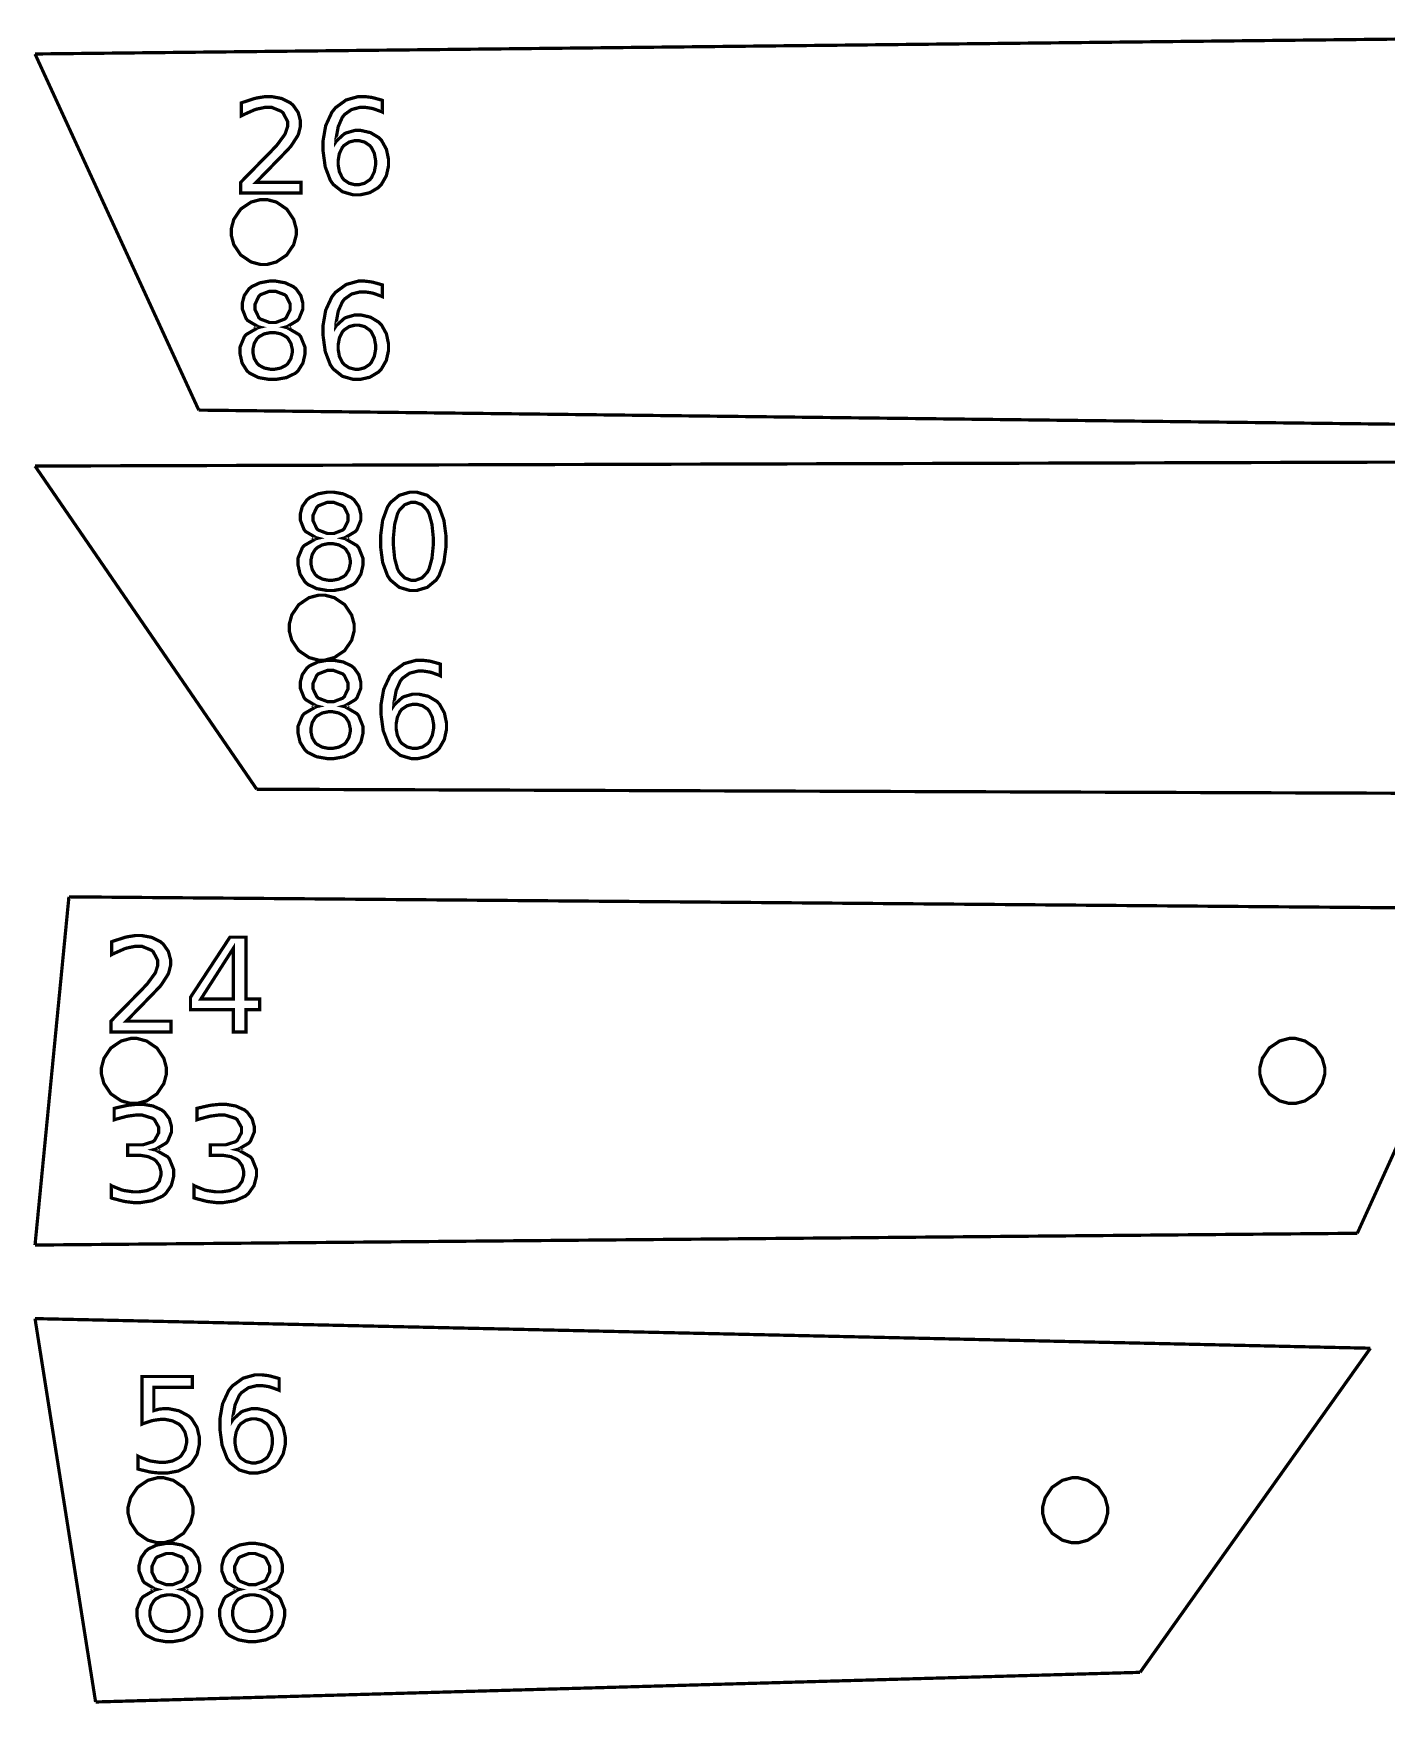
# Model space of a CAD drawing. Extents: x 0 to 51.8, y 1.6 to 26.8.
# Drawn here: x -0.01 to 4.33, y 8.99 to 14.34 of the extents above; entities that cross this region are included whole.
import ezdxf

# ---------------------------------------------------------------- set-up
doc = ezdxf.new("R2010")
doc.units = 0
doc.layers.get('0').update_dxf_attribs({"linetype": 'CONTINUOUS'})

msp = doc.modelspace()

# ---------------------------------------------------------------- linework, layer by layer
at = {"color": 0, "const_width": 0.010417}
for points in [[(0, 14.2774), (5.56201, 14.3381)], [(0, 14.2774), (0.524903, 13.1357)], [(0.524903, 13.1357), (5.67156, 13.0751)], [(0, 12.9564), (5.04715, 12.9709)], [(0, 12.9564), (0.710775, 11.9203)], [(0.710775, 11.9203), (4.85118, 11.9058)], [(0.10867, 11.5753), (0, 10.4591)], [(0.10867, 11.5753), (4.71257, 11.5375)], [(4.71257, 11.5375), (4.23915, 10.4968)], [(0, 10.4591), (4.23915, 10.4968)], [(0, 10.2233), (4.28103, 10.1283)], [(0, 10.2233), (0.194174, 8.99431)], [(4.28103, 10.1283), (3.54286, 9.08931)], [(0.194174, 8.99431), (3.54286, 9.08931)]]:
    msp.add_lwpolyline(points, dxfattribs=at)
at = {"color": 1, "const_width": 0.010417}
for points in [[(0.708931, 13.866), (0.852376, 13.866), (0.852376, 13.8315), (0.659668, 13.8315), (0.659668, 13.866), (0.663519, 13.8701), (0.687121, 13.8944), (0.716525, 13.9243), (0.723253, 13.9311), (0.729981, 13.9381), (0.756185, 13.9647), (0.772299, 13.9817), (0.774035, 13.9836), (0.777289, 13.9874), (0.800293, 14.0186), (0.801594, 14.0213), (0.802897, 14.0238), (0.809625, 14.0444), (0.809625, 14.0514), (0.809625, 14.0612), (0.795301, 14.0883), (0.792481, 14.0908), (0.78966, 14.0935), (0.758572, 14.1063), (0.74821, 14.1063), (0.73801, 14.1063), (0.710992, 14.1007), (0.707411, 14.0996), (0.703831, 14.0985), (0.66569, 14.0814), (0.661621, 14.0792), (0.661621, 14.1206), (0.665744, 14.1222), (0.704264, 14.1347), (0.707844, 14.1356), (0.711426, 14.1364), (0.738499, 14.1408), (0.747558, 14.1408), (0.758083, 14.1408), (0.789822, 14.1349), (0.817979, 14.1211), (0.822646, 14.1171), (0.827311, 14.1132), (0.84375, 14.0897), (0.850857, 14.0631), (0.850857, 14.0542), (0.850857, 14.0453), (0.844889, 14.0214), (0.843696, 14.0186), (0.842503, 14.0158), (0.821343, 13.9829), (0.818306, 13.9792), (0.817437, 13.9782), (0.807563, 13.9676), (0.79031, 13.9497), (0.785753, 13.945), (0.781196, 13.9404), (0.752929, 13.9112), (0.717176, 13.8745), (0.708931, 13.866)], [(1.11355, 14.1286), (1.11355, 14.0911), (1.11095, 14.0924), (1.08469, 14.1017), (1.08209, 14.1024), (1.07948, 14.1031), (1.05816, 14.1063), (1.05105, 14.1063), (1.04205, 14.1063), (1.01503, 14.0994), (0.99235, 14.0833), (0.988769, 14.0787), (0.985189, 14.0742), (0.972006, 14.0443), (0.964953, 14.0051), (0.964464, 13.9958), (0.966417, 13.9987), (0.991374, 14.0213), (0.994413, 14.0228), (0.99745, 14.0243), (1.02512, 14.0322), (1.03434, 14.0322), (1.04454, 14.0322), (1.07525, 14.0253), (1.10216, 14.0092), (1.10661, 14.0044), (1.11106, 13.9999), (1.12663, 13.9717), (1.1333, 13.9397), (1.1333, 13.929), (1.1333, 13.9185), (1.1263, 13.8868), (1.11013, 13.8586), (1.10552, 13.8539), (1.10091, 13.8492), (1.0733, 13.8327), (1.04226, 13.8257), (1.03196, 13.8257), (1.02029, 13.8257), (0.985406, 13.8358), (0.955892, 13.8593), (0.951226, 13.866), (0.94656, 13.8728), (0.930339, 13.9154), (0.923449, 13.9661), (0.923449, 13.9831), (0.923449, 13.9993), (0.931913, 14.0478), (0.951824, 14.0907), (0.957519, 14.0978), (0.963217, 14.105), (0.997558, 14.13), (1.03635, 14.1408), (1.04932, 14.1408), (1.05713, 14.1408), (1.07796, 14.1383), (1.08057, 14.1378), (1.08317, 14.1372), (1.11068, 14.1297), (1.11355, 14.1286)], [(1.03196, 13.9997), (1.02572, 13.9997), (1.007, 13.995), (0.990614, 13.984), (0.987901, 13.9808), (0.985189, 13.9776), (0.975803, 13.9585), (0.971843, 13.9364), (0.971843, 13.929), (0.971843, 13.9217), (0.975803, 13.8996), (0.985189, 13.8803), (0.987901, 13.8771), (0.990614, 13.874), (1.007, 13.863), (1.02572, 13.8582), (1.03196, 13.8582), (1.03809, 13.8582), (1.05659, 13.863), (1.07286, 13.874), (1.07557, 13.8771), (1.07829, 13.8803), (1.08778, 13.8996), (1.09185, 13.9217), (1.09185, 13.929), (1.09185, 13.9364), (1.08778, 13.9585), (1.07829, 13.9776), (1.07557, 13.9808), (1.07286, 13.984), (1.05659, 13.995), (1.03809, 13.9997), (1.03196, 13.9997)], [(0.720432, 13.4016), (0.715983, 13.4027), (0.68164, 13.4231), (0.679199, 13.4261), (0.676704, 13.4291), (0.664442, 13.4601), (0.664442, 13.4704), (0.664442, 13.4786), (0.670844, 13.503), (0.685926, 13.5244), (0.690267, 13.5279), (0.694607, 13.5315), (0.721029, 13.5438), (0.751303, 13.5492), (0.761447, 13.5492), (0.771539, 13.5492), (0.801867, 13.5438), (0.828288, 13.5315), (0.832628, 13.5279), (0.836968, 13.5244), (0.85216, 13.503), (0.858669, 13.4786), (0.858669, 13.4704), (0.858669, 13.4593), (0.846354, 13.4291), (0.843913, 13.4261), (0.841417, 13.4231), (0.807238, 13.4027), (0.802897, 13.4016), (0.807835, 13.4004), (0.846354, 13.3778), (0.849121, 13.3745), (0.851833, 13.3712), (0.865614, 13.3369), (0.865614, 13.3254), (0.865614, 13.3157), (0.858832, 13.2863), (0.843153, 13.2614), (0.838704, 13.2575), (0.834201, 13.2536), (0.805881, 13.2399), (0.772515, 13.2341), (0.761447, 13.2341), (0.750325, 13.2341), (0.717014, 13.2399), (0.688693, 13.2536), (0.68419, 13.2575), (0.679688, 13.2614), (0.663954, 13.2863), (0.657281, 13.3157), (0.657281, 13.3254), (0.657281, 13.3377), (0.671169, 13.3712), (0.67399, 13.3745), (0.676758, 13.3778), (0.71544, 13.4004), (0.720432, 13.4016)], [(1.11355, 13.537), (1.11355, 13.4995), (1.11095, 13.5007), (1.08469, 13.5101), (1.08209, 13.5107), (1.07948, 13.5114), (1.05816, 13.5147), (1.05105, 13.5147), (1.04205, 13.5147), (1.01503, 13.5078), (0.99235, 13.4917), (0.988769, 13.4871), (0.985189, 13.4825), (0.972006, 13.4527), (0.964953, 13.4135), (0.964464, 13.4042), (0.966417, 13.4071), (0.991374, 13.4296), (0.994413, 13.4311), (0.99745, 13.4327), (1.02512, 13.4407), (1.03434, 13.4407), (1.04454, 13.4407), (1.07525, 13.4337), (1.10216, 13.4175), (1.10661, 13.4129), (1.11106, 13.4083), (1.12663, 13.3801), (1.1333, 13.348), (1.1333, 13.3373), (1.1333, 13.3268), (1.1263, 13.2951), (1.11013, 13.267), (1.10552, 13.2623), (1.10091, 13.2576), (1.0733, 13.2411), (1.04226, 13.2341), (1.03196, 13.2341), (1.02029, 13.2341), (0.985406, 13.2441), (0.955892, 13.2677), (0.951226, 13.2744), (0.94656, 13.2811), (0.930339, 13.3238), (0.923449, 13.3745), (0.923449, 13.3914), (0.923449, 13.4076), (0.931913, 13.4561), (0.951824, 13.4991), (0.957519, 13.5062), (0.963217, 13.5133), (0.997558, 13.5384), (1.03635, 13.5492), (1.04932, 13.5492), (1.05713, 13.5492), (1.07796, 13.5467), (1.08057, 13.5461), (1.08317, 13.5456), (1.11068, 13.538), (1.11355, 13.537)], [(0.705458, 13.4665), (0.705458, 13.4573), (0.717719, 13.432), (0.720215, 13.4298), (0.722657, 13.4276), (0.751736, 13.4166), (0.761447, 13.4166), (0.77181, 13.4166), (0.800401, 13.4276), (0.802897, 13.4298), (0.805393, 13.432), (0.817871, 13.4579), (0.817871, 13.4665), (0.817871, 13.4757), (0.805393, 13.5012), (0.802897, 13.5034), (0.800401, 13.5056), (0.771158, 13.5166), (0.761447, 13.5166), (0.751139, 13.5166), (0.722657, 13.5056), (0.720215, 13.5034), (0.717719, 13.5012), (0.705458, 13.4752), (0.705458, 13.4665)], [(0.761447, 13.3842), (0.754883, 13.3842), (0.735243, 13.3803), (0.718207, 13.371), (0.71544, 13.3684), (0.712619, 13.3658), (0.702854, 13.3498), (0.698731, 13.3315), (0.698731, 13.3254), (0.698731, 13.3193), (0.702854, 13.3008), (0.712619, 13.2848), (0.71544, 13.2822), (0.718207, 13.2796), (0.735243, 13.2705), (0.754883, 13.2666), (0.761447, 13.2666), (0.767958, 13.2666), (0.787651, 13.2705), (0.80485, 13.2796), (0.807671, 13.2822), (0.810493, 13.2849), (0.820367, 13.3009), (0.824599, 13.3193), (0.824599, 13.3254), (0.824599, 13.3315), (0.820367, 13.3498), (0.810493, 13.3658), (0.807671, 13.3684), (0.80485, 13.371), (0.787706, 13.3803), (0.768013, 13.3842), (0.761447, 13.3842)], [(1.03196, 13.4081), (1.02572, 13.4081), (1.007, 13.4034), (0.990614, 13.3924), (0.987901, 13.3892), (0.985189, 13.3861), (0.975803, 13.3668), (0.971843, 13.3447), (0.971843, 13.3373), (0.971843, 13.33), (0.975803, 13.308), (0.985189, 13.2887), (0.987901, 13.2855), (0.990614, 13.2823), (1.007, 13.2713), (1.02572, 13.2666), (1.03196, 13.2666), (1.03809, 13.2666), (1.05659, 13.2713), (1.07286, 13.2823), (1.07557, 13.2855), (1.07829, 13.2887), (1.08778, 13.308), (1.09185, 13.33), (1.09185, 13.3373), (1.09185, 13.3447), (1.08778, 13.3668), (1.07829, 13.3861), (1.07557, 13.3892), (1.07286, 13.3924), (1.05659, 13.4034), (1.03809, 13.4081), (1.03196, 13.4081)], [(0.906304, 12.725), (0.901856, 12.7261), (0.867512, 12.7466), (0.865072, 12.7496), (0.862576, 12.7526), (0.850315, 12.7835), (0.850315, 12.7938), (0.850315, 12.802), (0.856717, 12.8264), (0.871799, 12.8479), (0.876139, 12.8513), (0.880479, 12.8549), (0.906901, 12.8673), (0.937175, 12.8726), (0.947319, 12.8726), (0.957411, 12.8726), (0.987739, 12.8673), (1.01416, 12.8549), (1.0185, 12.8513), (1.02284, 12.8479), (1.03803, 12.8264), (1.04454, 12.802), (1.04454, 12.7938), (1.04454, 12.7828), (1.03223, 12.7526), (1.02978, 12.7496), (1.02729, 12.7466), (0.99311, 12.7261), (0.988769, 12.725), (0.993707, 12.7239), (1.03223, 12.7013), (1.03499, 12.6979), (1.03771, 12.6946), (1.05149, 12.6603), (1.05149, 12.6489), (1.05149, 12.6391), (1.04471, 12.6097), (1.02902, 12.5849), (1.02458, 12.5809), (1.02007, 12.577), (0.991754, 12.5634), (0.958387, 12.5575), (0.947319, 12.5575), (0.936199, 12.5575), (0.902886, 12.5634), (0.874567, 12.577), (0.870063, 12.5809), (0.86556, 12.5849), (0.849826, 12.6097), (0.843153, 12.6391), (0.843153, 12.6489), (0.843153, 12.6611), (0.857042, 12.6946), (0.859864, 12.6979), (0.862631, 12.7013), (0.901313, 12.7239), (0.906304, 12.725)], [(1.21262, 12.8726), (1.22385, 12.8726), (1.2577, 12.8625), (1.28624, 12.839), (1.29074, 12.8323), (1.29519, 12.8255), (1.31087, 12.7827), (1.31765, 12.7318), (1.31765, 12.7148), (1.31765, 12.698), (1.31087, 12.6473), (1.29519, 12.6046), (1.29074, 12.5979), (1.28624, 12.5912), (1.2577, 12.5676), (1.22385, 12.5575), (1.21262, 12.5575), (1.20133, 12.5575), (1.16759, 12.5676), (1.13916, 12.5912), (1.13471, 12.5979), (1.13021, 12.6046), (1.11448, 12.6473), (1.1078, 12.698), (1.1078, 12.7148), (1.1078, 12.7318), (1.11448, 12.7827), (1.13021, 12.8255), (1.13471, 12.8323), (1.13916, 12.839), (1.16759, 12.8625), (1.20133, 12.8726), (1.21262, 12.8726)], [(0.891331, 12.7899), (0.891331, 12.7808), (0.903592, 12.7555), (0.906087, 12.7533), (0.908529, 12.7511), (0.937608, 12.74), (0.947319, 12.74), (0.957682, 12.74), (0.986274, 12.7511), (0.988769, 12.7533), (0.991265, 12.7555), (1.00374, 12.7814), (1.00374, 12.7899), (1.00374, 12.7992), (0.991265, 12.8247), (0.988769, 12.8268), (0.986274, 12.829), (0.957032, 12.8401), (0.947319, 12.8401), (0.937011, 12.8401), (0.908529, 12.829), (0.906087, 12.8268), (0.903592, 12.8247), (0.891331, 12.7986), (0.891331, 12.7899)], [(1.21262, 12.8401), (1.20562, 12.8401), (1.18479, 12.8323), (1.16753, 12.814), (1.16488, 12.8088), (1.16222, 12.8036), (1.15294, 12.7697), (1.14903, 12.7286), (1.14903, 12.7148), (1.14903, 12.7012), (1.15294, 12.6603), (1.16222, 12.6265), (1.16488, 12.6213), (1.16753, 12.6161), (1.18479, 12.5979), (1.20562, 12.5901), (1.21262, 12.5901), (1.21962, 12.5901), (1.24061, 12.5979), (1.25792, 12.6161), (1.26058, 12.6213), (1.26324, 12.6265), (1.27257, 12.6603), (1.27664, 12.7012), (1.27664, 12.7148), (1.27664, 12.7286), (1.27257, 12.7697), (1.26324, 12.8036), (1.26058, 12.8088), (1.25792, 12.814), (1.24061, 12.8323), (1.21962, 12.8401), (1.21262, 12.8401)], [(0.947319, 12.7077), (0.940756, 12.7077), (0.921115, 12.7037), (0.904081, 12.6945), (0.901313, 12.6918), (0.898492, 12.6892), (0.888726, 12.6733), (0.884603, 12.655), (0.884603, 12.6489), (0.884603, 12.6427), (0.888726, 12.6243), (0.898492, 12.6083), (0.901313, 12.6057), (0.904081, 12.6031), (0.921115, 12.594), (0.940756, 12.5901), (0.947319, 12.5901), (0.953831, 12.5901), (0.973525, 12.594), (0.990722, 12.6031), (0.993544, 12.6057), (0.996365, 12.6083), (1.00624, 12.6244), (1.01047, 12.6428), (1.01047, 12.6489), (1.01047, 12.655), (1.00624, 12.6733), (0.996365, 12.6892), (0.993544, 12.6918), (0.990722, 12.6945), (0.973579, 12.7037), (0.953885, 12.7077), (0.947319, 12.7077)], [(0.906304, 12.1861), (0.901856, 12.1872), (0.867512, 12.2077), (0.865072, 12.2107), (0.862576, 12.2137), (0.850315, 12.2446), (0.850315, 12.2549), (0.850315, 12.2631), (0.856717, 12.2875), (0.871799, 12.309), (0.876139, 12.3124), (0.880479, 12.316), (0.906901, 12.3284), (0.937175, 12.3337), (0.947319, 12.3337), (0.957411, 12.3337), (0.987739, 12.3284), (1.01416, 12.316), (1.0185, 12.3124), (1.02284, 12.309), (1.03803, 12.2875), (1.04454, 12.2631), (1.04454, 12.2549), (1.04454, 12.2439), (1.03223, 12.2137), (1.02978, 12.2107), (1.02729, 12.2077), (0.99311, 12.1872), (0.988769, 12.1861), (0.993707, 12.185), (1.03223, 12.1624), (1.03499, 12.159), (1.03771, 12.1557), (1.05149, 12.1214), (1.05149, 12.11), (1.05149, 12.1002), (1.04471, 12.0709), (1.02902, 12.046), (1.02458, 12.042), (1.02007, 12.0381), (0.991754, 12.0245), (0.958387, 12.0186), (0.947319, 12.0186), (0.936199, 12.0186), (0.902886, 12.0245), (0.874567, 12.0381), (0.870063, 12.042), (0.86556, 12.046), (0.849826, 12.0709), (0.843153, 12.1002), (0.843153, 12.11), (0.843153, 12.1222), (0.857042, 12.1557), (0.859864, 12.159), (0.862631, 12.1624), (0.901313, 12.185), (0.906304, 12.1861)], [(1.29943, 12.3216), (1.29943, 12.284), (1.29682, 12.2853), (1.27056, 12.2947), (1.26796, 12.2953), (1.26535, 12.296), (1.24403, 12.2992), (1.23693, 12.2992), (1.22792, 12.2992), (1.2009, 12.2923), (1.17822, 12.2763), (1.17464, 12.2717), (1.17106, 12.2671), (1.15788, 12.2372), (1.15082, 12.198), (1.15034, 12.1888), (1.15229, 12.1917), (1.17725, 12.2141), (1.18028, 12.2157), (1.18332, 12.2173), (1.21099, 12.2252), (1.22022, 12.2252), (1.23041, 12.2252), (1.26112, 12.2183), (1.28803, 12.2021), (1.29248, 12.1974), (1.29693, 12.1928), (1.3125, 12.1647), (1.31917, 12.1326), (1.31917, 12.1219), (1.31917, 12.1114), (1.31218, 12.0797), (1.29601, 12.0515), (1.2914, 12.0468), (1.28678, 12.0422), (1.25917, 12.0257), (1.22814, 12.0186), (1.21783, 12.0186), (1.20616, 12.0186), (1.17128, 12.0287), (1.14176, 12.0523), (1.1371, 12.059), (1.13243, 12.0657), (1.11621, 12.1084), (1.10932, 12.1591), (1.10932, 12.1759), (1.10932, 12.1922), (1.11778, 12.2407), (1.1377, 12.2836), (1.14339, 12.2908), (1.14909, 12.2979), (1.18343, 12.323), (1.22222, 12.3337), (1.23519, 12.3337), (1.243, 12.3337), (1.26383, 12.3312), (1.26644, 12.3307), (1.26904, 12.3302), (1.29655, 12.3226), (1.29943, 12.3216)], [(0.891331, 12.251), (0.891331, 12.2419), (0.903592, 12.2166), (0.906087, 12.2144), (0.908529, 12.2122), (0.937608, 12.2011), (0.947319, 12.2011), (0.957682, 12.2011), (0.986274, 12.2122), (0.988769, 12.2144), (0.991265, 12.2166), (1.00374, 12.2425), (1.00374, 12.251), (1.00374, 12.2602), (0.991265, 12.2857), (0.988769, 12.2879), (0.986274, 12.2902), (0.957032, 12.3012), (0.947319, 12.3012), (0.937011, 12.3012), (0.908529, 12.2902), (0.906087, 12.2879), (0.903592, 12.2857), (0.891331, 12.2597), (0.891331, 12.251)], [(0.947319, 12.1688), (0.940756, 12.1688), (0.921115, 12.1648), (0.904081, 12.1556), (0.901313, 12.1529), (0.898492, 12.1503), (0.888726, 12.1344), (0.884603, 12.1161), (0.884603, 12.11), (0.884603, 12.1038), (0.888726, 12.0854), (0.898492, 12.0694), (0.901313, 12.0668), (0.904081, 12.0642), (0.921115, 12.0551), (0.940756, 12.0512), (0.947319, 12.0512), (0.953831, 12.0512), (0.973525, 12.0551), (0.990722, 12.0642), (0.993544, 12.0668), (0.996365, 12.0694), (1.00624, 12.0855), (1.01047, 12.1039), (1.01047, 12.11), (1.01047, 12.1161), (1.00624, 12.1344), (0.996365, 12.1503), (0.993544, 12.1529), (0.990722, 12.1556), (0.973579, 12.1648), (0.953885, 12.1688), (0.947319, 12.1688)], [(1.21783, 12.1927), (1.21159, 12.1927), (1.19287, 12.1879), (1.17649, 12.1769), (1.17377, 12.1738), (1.17106, 12.1706), (1.16168, 12.1514), (1.15772, 12.1293), (1.15772, 12.1219), (1.15772, 12.1146), (1.16168, 12.0926), (1.17106, 12.0732), (1.17377, 12.07), (1.17649, 12.0669), (1.19287, 12.0559), (1.21159, 12.0512), (1.21783, 12.0512), (1.22396, 12.0512), (1.24246, 12.0559), (1.25873, 12.0669), (1.26145, 12.07), (1.26416, 12.0732), (1.27365, 12.0926), (1.27772, 12.1146), (1.27772, 12.1219), (1.27772, 12.1293), (1.27365, 12.1514), (1.26416, 12.1706), (1.26145, 12.1738), (1.25873, 12.1769), (1.24246, 12.1879), (1.22396, 12.1927), (1.21783, 12.1927)], [(0.292697, 11.1767), (0.436143, 11.1767), (0.436143, 11.1422), (0.243435, 11.1422), (0.243435, 11.1767), (0.247288, 11.1808), (0.270888, 11.2051), (0.300293, 11.235), (0.307021, 11.2418), (0.313747, 11.2486), (0.339953, 11.2753), (0.356065, 11.2924), (0.357801, 11.2943), (0.361057, 11.298), (0.38406, 11.3293), (0.385362, 11.3319), (0.386664, 11.3345), (0.393392, 11.3551), (0.393392, 11.362), (0.393392, 11.3719), (0.379069, 11.399), (0.376247, 11.4015), (0.373426, 11.4041), (0.342339, 11.4169), (0.331976, 11.4169), (0.321778, 11.4169), (0.29476, 11.4113), (0.291178, 11.4102), (0.287597, 11.4091), (0.249457, 11.3921), (0.245389, 11.3898), (0.245389, 11.4313), (0.249511, 11.4329), (0.288032, 11.4454), (0.291612, 11.4462), (0.295193, 11.4471), (0.322265, 11.4514), (0.331326, 11.4514), (0.341851, 11.4514), (0.373589, 11.4455), (0.401747, 11.4318), (0.406412, 11.4278), (0.411079, 11.4239), (0.427518, 11.4003), (0.434625, 11.3737), (0.434625, 11.3649), (0.434625, 11.356), (0.428657, 11.3321), (0.427463, 11.3293), (0.426269, 11.3265), (0.405111, 11.2936), (0.402072, 11.2898), (0.401204, 11.2888), (0.391331, 11.2783), (0.374078, 11.2604), (0.369521, 11.2557), (0.364963, 11.251), (0.336697, 11.2218), (0.300944, 11.1852), (0.292697, 11.1767)], [(0.624838, 11.446), (0.676486, 11.446), (0.676486, 11.2481), (0.719889, 11.2481), (0.719889, 11.2138), (0.676486, 11.2138), (0.676486, 11.1422), (0.635688, 11.1422), (0.635688, 11.2138), (0.498535, 11.2138), (0.498535, 11.2535), (0.624838, 11.446)], [(0.635688, 11.4102), (0.531956, 11.2481), (0.635688, 11.2481), (0.635688, 11.4102)], [(0.38189, 10.7649), (0.386774, 10.7638), (0.425131, 10.742), (0.427897, 10.7386), (0.430664, 10.7353), (0.444607, 10.7008), (0.444607, 10.6893), (0.444607, 10.6794), (0.436794, 10.6495), (0.418728, 10.6238), (0.413574, 10.6197), (0.408421, 10.6156), (0.376139, 10.6013), (0.338271, 10.5952), (0.325683, 10.5952), (0.315864, 10.5952), (0.289768, 10.5984), (0.286404, 10.5991), (0.28304, 10.5997), (0.248101, 10.6089), (0.244521, 10.6101), (0.244521, 10.6498), (0.247342, 10.6482), (0.278646, 10.6355), (0.282064, 10.6347), (0.285428, 10.6338), (0.314779, 10.6297), (0.324599, 10.6297), (0.333062, 10.6297), (0.358561, 10.6335), (0.380046, 10.6424), (0.38341, 10.6449), (0.386774, 10.6475), (0.398546, 10.6637), (0.403592, 10.6829), (0.403592, 10.6893), (0.403592, 10.6954), (0.398872, 10.7133), (0.387858, 10.7287), (0.384711, 10.7312), (0.381565, 10.7338), (0.36225, 10.7426), (0.339844, 10.7464), (0.332411, 10.7464), (0.297037, 10.7464), (0.297037, 10.7803), (0.334147, 10.7803), (0.345703, 10.7803), (0.377658, 10.7904), (0.380371, 10.7924), (0.383083, 10.7945), (0.396647, 10.8192), (0.396647, 10.8274), (0.396647, 10.8363), (0.382704, 10.8611), (0.379937, 10.8632), (0.377171, 10.8653), (0.343588, 10.8758), (0.332411, 10.8758), (0.323351, 10.8758), (0.299371, 10.8727), (0.296169, 10.8721), (0.292914, 10.8715), (0.257488, 10.8619), (0.253635, 10.8606), (0.253635, 10.8972), (0.257542, 10.8983), (0.294054, 10.9065), (0.297472, 10.907), (0.30089, 10.9076), (0.327257, 10.9103), (0.3361, 10.9103), (0.346571, 10.9103), (0.377983, 10.9049), (0.405544, 10.8926), (0.410101, 10.889), (0.41466, 10.8855), (0.43061, 10.864), (0.437446, 10.8396), (0.437446, 10.8315), (0.437446, 10.8209), (0.425293, 10.7919), (0.422906, 10.789), (0.420518, 10.7861), (0.386339, 10.766), (0.38189, 10.7649)], [(0.64719, 10.7649), (0.652072, 10.7638), (0.690429, 10.742), (0.693197, 10.7386), (0.695964, 10.7353), (0.709907, 10.7008), (0.709907, 10.6893), (0.709907, 10.6794), (0.702094, 10.6495), (0.684028, 10.6238), (0.678874, 10.6197), (0.673719, 10.6156), (0.641439, 10.6013), (0.603569, 10.5952), (0.590983, 10.5952), (0.581164, 10.5952), (0.555067, 10.5984), (0.551704, 10.5991), (0.54834, 10.5997), (0.5134, 10.6089), (0.509819, 10.6101), (0.509819, 10.6498), (0.512642, 10.6482), (0.543946, 10.6355), (0.547364, 10.6347), (0.550726, 10.6338), (0.580078, 10.6297), (0.589899, 10.6297), (0.598361, 10.6297), (0.623861, 10.6335), (0.645344, 10.6424), (0.648708, 10.6449), (0.652072, 10.6475), (0.663846, 10.6637), (0.668892, 10.6829), (0.668892, 10.6893), (0.668892, 10.6954), (0.664171, 10.7133), (0.653157, 10.7287), (0.650011, 10.7312), (0.646864, 10.7338), (0.62755, 10.7426), (0.605143, 10.7464), (0.597711, 10.7464), (0.562338, 10.7464), (0.562338, 10.7803), (0.599447, 10.7803), (0.611003, 10.7803), (0.642958, 10.7904), (0.645671, 10.7924), (0.648383, 10.7945), (0.661947, 10.8192), (0.661947, 10.8274), (0.661947, 10.8363), (0.648004, 10.8611), (0.645236, 10.8632), (0.642469, 10.8653), (0.608886, 10.8758), (0.597711, 10.8758), (0.58865, 10.8758), (0.564671, 10.8727), (0.561469, 10.8721), (0.558214, 10.8715), (0.522786, 10.8619), (0.518935, 10.8606), (0.518935, 10.8972), (0.52284, 10.8983), (0.559353, 10.9065), (0.562771, 10.907), (0.566189, 10.9076), (0.592557, 10.9103), (0.6014, 10.9103), (0.611871, 10.9103), (0.643283, 10.9049), (0.670844, 10.8926), (0.675401, 10.889), (0.679958, 10.8855), (0.69591, 10.864), (0.702746, 10.8396), (0.702746, 10.8315), (0.702746, 10.8209), (0.690593, 10.7919), (0.688206, 10.789), (0.685818, 10.7861), (0.651639, 10.766), (0.64719, 10.7649)], [(0.343261, 10.0377), (0.504719, 10.0377), (0.504719, 10.0029), (0.381022, 10.0029), (0.381022, 9.9285), (0.382488, 9.92904), (0.397299, 9.93283), (0.398817, 9.93306), (0.400282, 9.93332), (0.412651, 9.93457), (0.416829, 9.93457), (0.428168, 9.93457), (0.462294, 9.92757), (0.49235, 9.91124), (0.497342, 9.90657), (0.502279, 9.90196), (0.519586, 9.87386), (0.527072, 9.84196), (0.527072, 9.83128), (0.527072, 9.82042), (0.519422, 9.78771), (0.501574, 9.75965), (0.496474, 9.7551), (0.491374, 9.7506), (0.459744, 9.73475), (0.422797, 9.72797), (0.410536, 9.72797), (0.400771, 9.72797), (0.374729, 9.73068), (0.371474, 9.73122), (0.368164, 9.73178), (0.333985, 9.7399), (0.330458, 9.741), (0.330458, 9.78222), (0.333496, 9.7806), (0.365181, 9.76812), (0.368435, 9.76725), (0.37169, 9.7665), (0.400174, 9.76247), (0.409668, 9.76247), (0.417481, 9.76247), (0.441081, 9.76708), (0.461806, 9.77789), (0.465224, 9.78093), (0.468642, 9.78407), (0.480632, 9.80285), (0.48584, 9.82417), (0.48584, 9.83128), (0.48584, 9.83837), (0.480632, 9.85965), (0.468642, 9.87836), (0.465224, 9.8814), (0.461806, 9.88456), (0.441081, 9.8954), (0.417481, 9.90007), (0.409668, 9.90007), (0.401421, 9.90007), (0.379394, 9.89703), (0.376682, 9.89638), (0.373969, 9.89578), (0.346083, 9.88639), (0.343261, 9.8851), (0.343261, 10.0377)], [(0.782824, 10.0309), (0.782824, 9.99338), (0.780219, 9.99462), (0.753961, 10.004), (0.751357, 10.0047), (0.748753, 10.0053), (0.727431, 10.0086), (0.720324, 10.0086), (0.711317, 10.0086), (0.684299, 10.0017), (0.661621, 9.98563), (0.65804, 9.98101), (0.65446, 9.97646), (0.641276, 9.94661), (0.634224, 9.90739), (0.633735, 9.89811), (0.635688, 9.90104), (0.660644, 9.9235), (0.663683, 9.92503), (0.666721, 9.92665), (0.69439, 9.93457), (0.703614, 9.93457), (0.713813, 9.93457), (0.744521, 9.92763), (0.771431, 9.91146), (0.775879, 9.90679), (0.780328, 9.90218), (0.795899, 9.87403), (0.802572, 9.84196), (0.802572, 9.83128), (0.802572, 9.82075), (0.795574, 9.78907), (0.779406, 9.7609), (0.774794, 9.75618), (0.770182, 9.75151), (0.742567, 9.73503), (0.711535, 9.72797), (0.701226, 9.72797), (0.689561, 9.72797), (0.654676, 9.73807), (0.625163, 9.76161), (0.620497, 9.76833), (0.615831, 9.77507), (0.59961, 9.81776), (0.592719, 9.86843), (0.592719, 9.88531), (0.592719, 9.90153), (0.601183, 9.95003), (0.621094, 9.993), (0.62679, 10.0001), (0.632488, 10.0073), (0.666829, 10.0323), (0.705621, 10.0431), (0.718588, 10.0431), (0.7264, 10.0431), (0.747233, 10.0406), (0.749838, 10.04), (0.752442, 10.0396), (0.779949, 10.032), (0.782824, 10.0309)], [(0.701226, 9.90201), (0.694988, 9.90201), (0.676269, 9.89729), (0.659885, 9.88629), (0.657172, 9.88314), (0.65446, 9.87999), (0.645074, 9.86074), (0.641114, 9.83865), (0.641114, 9.83128), (0.641114, 9.82394), (0.645074, 9.80192), (0.65446, 9.78261), (0.657172, 9.7794), (0.659885, 9.77626), (0.676269, 9.76525), (0.694988, 9.76053), (0.701226, 9.76053), (0.707357, 9.76053), (0.725857, 9.76525), (0.742133, 9.77626), (0.744846, 9.7794), (0.747558, 9.78261), (0.757053, 9.80192), (0.761122, 9.82394), (0.761122, 9.83128), (0.761122, 9.83865), (0.757053, 9.86074), (0.747558, 9.87999), (0.744846, 9.88314), (0.742133, 9.88629), (0.725857, 9.89729), (0.707357, 9.90201), (0.701226, 9.90201)], [(0.389703, 9.35514), (0.385254, 9.35622), (0.350911, 9.37668), (0.348469, 9.37967), (0.345975, 9.38271), (0.333713, 9.41363), (0.333713, 9.42393), (0.333713, 9.43212), (0.340115, 9.45654), (0.355197, 9.47797), (0.359537, 9.48144), (0.363878, 9.48503), (0.3903, 9.4974), (0.420574, 9.50271), (0.430718, 9.50271), (0.44081, 9.50271), (0.471138, 9.4974), (0.497558, 9.48503), (0.501899, 9.48144), (0.506239, 9.47797), (0.521431, 9.45654), (0.52794, 9.43212), (0.52794, 9.42393), (0.52794, 9.41287), (0.515625, 9.38271), (0.513183, 9.37967), (0.510688, 9.37668), (0.476508, 9.35622), (0.472168, 9.35514), (0.477106, 9.354), (0.515625, 9.33138), (0.518392, 9.32801), (0.521104, 9.32471), (0.534885, 9.29042), (0.534885, 9.27897), (0.534885, 9.26921), (0.528103, 9.23986), (0.512424, 9.215), (0.507975, 9.21104), (0.503472, 9.20714), (0.475151, 9.19347), (0.441786, 9.18761), (0.430718, 9.18761), (0.419596, 9.18761), (0.386285, 9.19347), (0.357964, 9.20714), (0.353461, 9.21104), (0.348958, 9.215), (0.333225, 9.23986), (0.326551, 9.26921), (0.326551, 9.27897), (0.326551, 9.29124), (0.34044, 9.32471), (0.343261, 9.32801), (0.346029, 9.33138), (0.384711, 9.354), (0.389703, 9.35514)], [(0.655003, 9.35514), (0.650553, 9.35622), (0.616211, 9.37668), (0.613769, 9.37967), (0.611274, 9.38271), (0.599012, 9.41363), (0.599012, 9.42393), (0.599012, 9.43212), (0.605414, 9.45654), (0.620497, 9.47797), (0.624838, 9.48144), (0.629178, 9.48503), (0.655599, 9.4974), (0.685872, 9.50271), (0.696018, 9.50271), (0.706108, 9.50271), (0.736436, 9.4974), (0.762858, 9.48503), (0.767199, 9.48144), (0.771539, 9.47797), (0.786729, 9.45654), (0.79324, 9.43212), (0.79324, 9.42393), (0.79324, 9.41287), (0.780925, 9.38271), (0.778483, 9.37967), (0.775988, 9.37668), (0.741808, 9.35622), (0.737468, 9.35514), (0.742404, 9.354), (0.780925, 9.33138), (0.783692, 9.32801), (0.786404, 9.32471), (0.800185, 9.29042), (0.800185, 9.27897), (0.800185, 9.26921), (0.793403, 9.23986), (0.777724, 9.215), (0.773275, 9.21104), (0.768772, 9.20714), (0.740451, 9.19347), (0.707086, 9.18761), (0.696018, 9.18761), (0.684896, 9.18761), (0.651585, 9.19347), (0.623264, 9.20714), (0.618761, 9.21104), (0.614258, 9.215), (0.598525, 9.23986), (0.591851, 9.26921), (0.591851, 9.27897), (0.591851, 9.29124), (0.60574, 9.32471), (0.608561, 9.32801), (0.611328, 9.33138), (0.650011, 9.354), (0.655003, 9.35514)], [(0.374729, 9.42003), (0.374729, 9.41086), (0.38699, 9.38558), (0.389486, 9.38336), (0.391928, 9.38118), (0.421007, 9.37011), (0.430718, 9.37011), (0.441081, 9.37011), (0.469672, 9.38118), (0.472168, 9.38336), (0.474664, 9.38558), (0.487142, 9.41146), (0.487142, 9.42003), (0.487142, 9.42925), (0.474664, 9.45475), (0.472168, 9.45692), (0.469672, 9.45915), (0.440429, 9.47017), (0.430718, 9.47017), (0.42041, 9.47017), (0.391928, 9.45915), (0.389486, 9.45692), (0.38699, 9.45475), (0.374729, 9.42871), (0.374729, 9.42003)], [(0.640028, 9.42003), (0.640028, 9.41086), (0.652289, 9.38558), (0.654785, 9.38336), (0.657226, 9.38118), (0.686307, 9.37011), (0.696018, 9.37011), (0.706381, 9.37011), (0.734972, 9.38118), (0.737468, 9.38336), (0.739963, 9.38558), (0.752442, 9.41146), (0.752442, 9.42003), (0.752442, 9.42925), (0.739963, 9.45475), (0.737468, 9.45692), (0.734972, 9.45915), (0.705729, 9.47017), (0.696018, 9.47017), (0.68571, 9.47017), (0.657226, 9.45915), (0.654785, 9.45692), (0.652289, 9.45475), (0.640028, 9.42871), (0.640028, 9.42003)], [(0.430718, 9.33778), (0.424154, 9.33778), (0.404514, 9.33382), (0.387478, 9.3246), (0.384711, 9.32194), (0.38189, 9.31933), (0.372125, 9.30339), (0.368001, 9.2851), (0.368001, 9.27897), (0.368001, 9.27285), (0.372125, 9.25439), (0.38189, 9.23839), (0.384711, 9.23579), (0.387478, 9.23318), (0.404514, 9.22407), (0.424154, 9.22017), (0.430718, 9.22017), (0.437229, 9.22017), (0.456922, 9.22407), (0.474121, 9.23318), (0.476942, 9.23579), (0.479764, 9.23844), (0.489637, 9.2545), (0.493869, 9.27289), (0.493869, 9.27897), (0.493869, 9.2851), (0.489637, 9.30339), (0.479764, 9.31933), (0.476942, 9.32194), (0.474121, 9.3246), (0.456976, 9.33382), (0.437283, 9.33778), (0.430718, 9.33778)], [(0.696018, 9.33778), (0.689453, 9.33778), (0.669814, 9.33382), (0.652778, 9.3246), (0.650011, 9.32194), (0.64719, 9.31933), (0.637424, 9.30339), (0.633301, 9.2851), (0.633301, 9.27897), (0.633301, 9.27285), (0.637424, 9.25439), (0.64719, 9.23839), (0.650011, 9.23579), (0.652778, 9.23318), (0.669814, 9.22407), (0.689453, 9.22017), (0.696018, 9.22017), (0.702528, 9.22017), (0.722222, 9.22407), (0.739421, 9.23318), (0.742242, 9.23579), (0.745063, 9.23844), (0.754937, 9.2545), (0.759169, 9.27289), (0.759169, 9.27897), (0.759169, 9.2851), (0.754937, 9.30339), (0.745063, 9.31933), (0.742242, 9.32194), (0.739421, 9.3246), (0.722276, 9.33382), (0.702582, 9.33778), (0.696018, 9.33778)]]:
    msp.add_lwpolyline(points, close=True, dxfattribs=at)
at = {"color": 0, "const_width": 0.010417}
for points in [[(0.837403, 13.7065), (0.837403, 13.6965), (0.82921, 13.666), (0.806858, 13.6329), (0.773762, 13.6106), (0.743326, 13.6024), (0.733236, 13.6024), (0.72309, 13.6024), (0.692654, 13.6106), (0.65956, 13.6329), (0.637207, 13.666), (0.629069, 13.6965), (0.629069, 13.7065), (0.629069, 13.7167), (0.637207, 13.7471), (0.65956, 13.7802), (0.692654, 13.8026), (0.72309, 13.8107), (0.733236, 13.8107), (0.743326, 13.8107), (0.773762, 13.8026), (0.806858, 13.7802), (0.82921, 13.7471), (0.837403, 13.7167), (0.837403, 13.7065)], [(1.02327, 12.4384), (1.02327, 12.4283), (1.01508, 12.3978), (0.992731, 12.3648), (0.959636, 12.3424), (0.929199, 12.3342), (0.919108, 12.3342), (0.908962, 12.3342), (0.878526, 12.3424), (0.845432, 12.3648), (0.823079, 12.3978), (0.814942, 12.4283), (0.814942, 12.4384), (0.814942, 12.4485), (0.823079, 12.4789), (0.845432, 12.512), (0.878526, 12.5344), (0.908962, 12.5425), (0.919108, 12.5425), (0.929199, 12.5425), (0.959636, 12.5344), (0.992731, 12.512), (1.01508, 12.4789), (1.02327, 12.4485), (1.02327, 12.4384)], [(0.421169, 11.0172), (0.421169, 11.0071), (0.412978, 10.9767), (0.390625, 10.9436), (0.357531, 10.9212), (0.327094, 10.913), (0.317003, 10.913), (0.306858, 10.913), (0.276421, 10.9212), (0.243326, 10.9436), (0.220975, 10.9767), (0.212836, 11.0071), (0.212836, 11.0172), (0.212836, 11.0273), (0.220975, 11.0578), (0.243326, 11.0909), (0.276421, 11.1132), (0.306858, 11.1214), (0.317003, 11.1214), (0.327094, 11.1214), (0.357531, 11.1132), (0.390625, 11.0909), (0.412978, 11.0578), (0.421169, 11.0273), (0.421169, 11.0172)], [(4.13499, 11.0172), (4.13499, 11.0071), (4.12679, 10.9767), (4.10444, 10.9436), (4.07135, 10.9212), (4.0409, 10.913), (4.03082, 10.913), (4.02067, 10.913), (3.99024, 10.9212), (3.95714, 10.9436), (3.93479, 10.9767), (3.92665, 11.0071), (3.92665, 11.0172), (3.92665, 11.0273), (3.93479, 11.0578), (3.95714, 11.0909), (3.99024, 11.1132), (4.02067, 11.1214), (4.03082, 11.1214), (4.0409, 11.1214), (4.07135, 11.1132), (4.10444, 11.0909), (4.12679, 11.0578), (4.13499, 11.0273), (4.13499, 11.0172)], [(0.506674, 9.60883), (0.506674, 9.59874), (0.498481, 9.56831), (0.476129, 9.53521), (0.443033, 9.51286), (0.412597, 9.50467), (0.402507, 9.50467), (0.392361, 9.50467), (0.361925, 9.51286), (0.328831, 9.53521), (0.306478, 9.56831), (0.29834, 9.59874), (0.29834, 9.60883), (0.29834, 9.61897), (0.306478, 9.64942), (0.328831, 9.68251), (0.361925, 9.70486), (0.392361, 9.713), (0.402507, 9.713), (0.412597, 9.713), (0.443033, 9.70486), (0.476129, 9.68251), (0.498481, 9.64942), (0.506674, 9.61897), (0.506674, 9.60883)], [(3.43869, 9.60883), (3.43869, 9.59874), (3.4305, 9.56831), (3.40815, 9.53521), (3.37506, 9.51286), (3.34463, 9.50467), (3.33453, 9.50467), (3.32437, 9.50467), (3.29394, 9.51286), (3.26085, 9.53521), (3.2385, 9.56831), (3.23036, 9.59874), (3.23036, 9.60883), (3.23036, 9.61897), (3.2385, 9.64942), (3.26085, 9.68251), (3.29394, 9.70486), (3.32437, 9.713), (3.33453, 9.713), (3.34463, 9.713), (3.37506, 9.70486), (3.40815, 9.68251), (3.4305, 9.64942), (3.43869, 9.61897), (3.43869, 9.60883)]]:
    msp.add_lwpolyline(points, close=True, dxfattribs=at)

doc.saveas('drawing.dxf')
